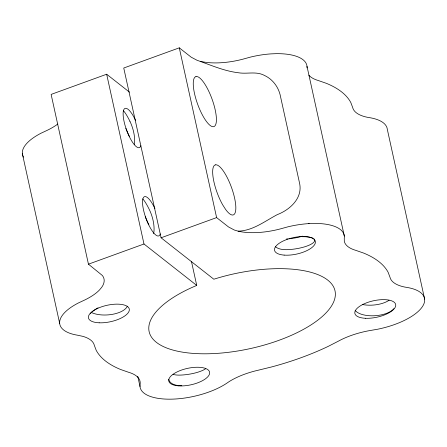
<?xml version="1.0" encoding="UTF-8"?>
<svg xmlns="http://www.w3.org/2000/svg" width="447" height="447" viewBox="0 0 447 447"><rect width="100%" height="100%" fill="white"/><g stroke="black" fill="none" stroke-linecap="round" stroke-linejoin="round"><path stroke-width="0.67" d="M191.484 261.568L196.73 285.432A95.155 38.246 -12.4 0 0 188.902 353.007A95.155 38.246 -12.4 0 0 334.328 300.161A95.155 38.246 -12.4 0 0 213.822 279.219L161.076 237.782L123.746 68.017L179.286 47.835L216.611 217.6L228.523 226.959L234.351 230.037L238.134 231.16A47.673 19.16 -12.4 0 0 280.42 228.886L287.874 226.841A50.304 20.221 -12.4 0 1 308.341 223.645L313.235 223.439A50.304 20.221 -12.4 0 1 344.257 238.245L344.307 241.369A47.46 19.076 -12.4 0 0 355.706 250.32L363.612 253.069A151.863 61.043 -12.4 0 1 388.152 272.346L390.007 277.28A47.46 19.076 -12.4 0 0 404.809 287.069L406.843 287.41A50.304 20.221 -12.4 0 1 422.102 307.089A50.304 20.221 -12.4 0 1 377.391 329.277L369.602 330.612A47.46 19.076 -12.4 0 0 338.334 341.184L328.31 346.324A151.863 61.043 -12.4 0 1 271.469 366.981L258.852 370.066A47.46 19.076 -12.4 0 0 228.965 381.721L227.266 382.883A50.304 20.221 -12.4 0 1 173.514 399.093A50.304 20.221 -12.4 0 1 140.006 386.526L140.218 383.235A47.46 19.076 -12.4 0 0 128.619 372.284L120.718 369.535A151.863 61.043 -12.4 0 1 96.178 350.258L94.317 345.324A47.46 19.076 -12.4 0 0 82.918 336.368L77.482 335.194A50.304 20.221 -12.4 0 1 78.354 302.982L84.651 300.032A47.673 19.16 -12.4 0 0 99.402 290.053L101.614 287.427A47.673 19.16 -12.4 0 0 102.313 275.447L88.45 264.177L51.126 94.412L106.66 74.23L129.501 92.171M238.134 231.16C252.751 230.814 264.82 221.187 277.285 214.627C290.036 209.744 303.083 197.954 299.496 182.896L280.085 94.619C277.995 86.405 272.352 79.13 264.613 75.515C256.254 70.933 247.062 74.286 238.279 72.738C223.891 71.034 210.548 64.938 197.026 60.272L191.199 57.194L179.286 47.835M88.45 264.177L143.984 243.995L196.73 285.432M161.076 237.782L216.611 217.6M308.341 223.645L309.101 223.405M424.65 299.183L387.325 129.418A50.304 20.221 -12.4 0 0 369.518 117.645L367.484 117.304A47.46 19.076 -12.4 0 1 352.683 107.515L350.822 102.581A151.863 61.043 -12.4 0 0 326.282 83.304L318.381 80.555A47.46 19.076 -12.4 0 1 308.894 75.241M306.994 66.312L344.319 236.077M106.66 74.23L143.984 243.995M137.76 376.301L140.006 386.526M22.35 153.656L59.674 323.421M57.819 124.009A47.673 19.16 -12.4 0 1 47.326 130.267L41.029 133.217A50.304 20.221 -12.4 0 0 23.546 157.176M307 67.927A50.304 20.221 -12.4 0 0 275.905 53.674L271.016 53.88A50.304 20.221 -12.4 0 0 250.549 57.076L243.095 59.121A47.673 19.16 -12.4 0 1 200.809 61.395M140.878 145.666A20.88 6.001 70 0 1 129.261 136.452A20.88 6.001 70 0 1 123.679 110.001A20.88 6.001 70 0 1 135.536 120.327M160.289 233.943A20.88 6.001 70 0 1 148.667 224.729A20.88 6.001 70 0 1 143.09 198.284A20.88 6.001 70 0 1 154.941 208.604M389.097 300.25A20.646 9.432 -4.1 0 1 362.562 304.547M393.896 308.648A20.646 9.432 -4.1 0 1 374.167 315.766A20.646 9.432 -4.1 0 1 355.158 310.38M205.67 368.725A20.646 5.789 -8.6 0 1 179.47 375.122A20.646 10.633 -16.7 0 1 173.05 374.396M181.8 385.722A20.646 10.633 -16.7 0 1 168.742 379.246M91.339 312.464A20.646 9.432 -4.1 0 0 126.317 307.86A20.646 6.996 -20.2 0 0 127.384 306.195M90.244 313.794A20.646 6.996 -20.2 0 1 98.066 307.821M302.513 236.15A20.646 5.789 -8.5 0 1 288.969 238.799M287.712 238.905A20.646 5.789 -8.5 0 1 286.466 238.989M313.889 238.827A20.646 5.789 -8.5 0 1 307.955 245.671A20.646 5.789 -8.5 0 1 286.387 249.694A20.646 10.633 -16.7 0 1 275.397 246.705M302.334 236.714A20.646 5.789 -8.5 0 1 310.369 237.368M311.129 237.558A20.646 5.789 -8.5 0 1 313.001 238.257M153.623 233.619A20.635 8.398 73 0 0 149.348 209.609A20.635 3.358 67.3 0 0 142.699 198.909M148.845 224.807A20.635 3.358 67.3 0 1 145.247 216.644M129.937 121.333A20.635 8.398 73 0 1 134.385 144.465M129.44 136.531A20.635 3.358 67.3 0 1 125.836 128.367M123.288 110.632A20.635 3.358 67.3 0 1 129.943 121.333M195.97 76.577L195.11 77.013A26.574 7.638 70 0 0 203.798 117.472A26.574 7.638 70 0 0 215.538 111.538A26.574 7.638 70 0 0 195.97 76.577M215.381 164.854L214.515 165.289A26.574 7.638 70 0 0 222.729 204.922L225.629 209.459A26.574 7.638 70 0 0 234.429 197.345A26.574 7.638 70 0 0 215.381 164.854M178.392 385.845A20.88 8.392 -12.4 0 0 209.66 373.128A20.88 8.392 -12.4 0 0 179.538 370.814A20.88 8.392 -12.4 0 0 178.392 385.845M99.173 322.801A20.88 8.392 -12.4 0 0 129.328 309.48A20.88 8.392 -12.4 0 0 98.089 308.179A20.88 8.392 -12.4 0 0 99.173 322.801M284.141 255.108A20.88 8.392 -12.4 0 0 315.409 242.397A20.88 8.392 -12.4 0 0 285.287 240.084A20.88 8.392 -12.4 0 0 284.141 255.108M365.585 318.286A20.88 8.392 -12.4 0 0 395.74 304.966A20.88 8.392 -12.4 0 0 364.501 303.664A20.88 8.392 -12.4 0 0 365.585 318.286"/></g></svg>
